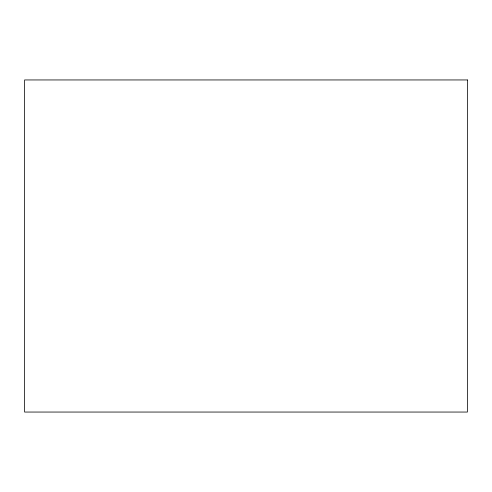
<?xml version="1.0" encoding="UTF-8"?>
<svg xmlns="http://www.w3.org/2000/svg" width="492" height="492" viewBox="0 0 492 492"><rect width="100%" height="100%" fill="white"/><g stroke="black" fill="none" stroke-linecap="round" stroke-linejoin="round"><path stroke-width="0.74" d="M467.4 79.95L24.6 79.95L24.6 412.05L467.4 412.05L467.4 79.95"/></g></svg>
